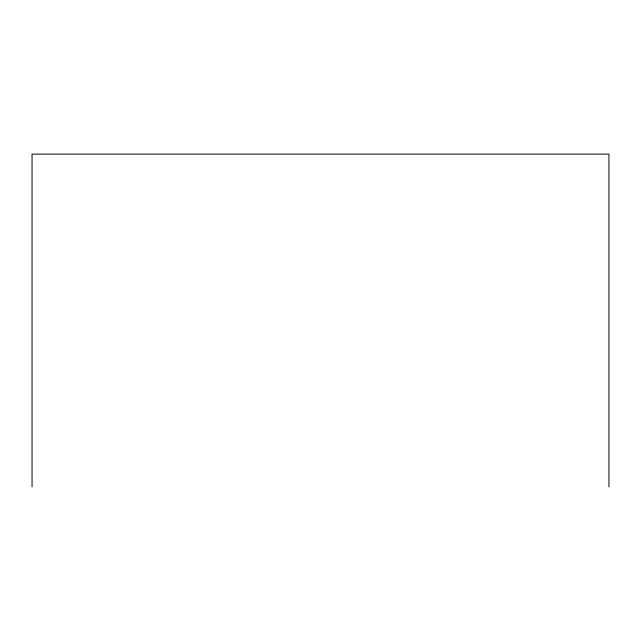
<?xml version="1.0" encoding="UTF-8"?>
<svg xmlns="http://www.w3.org/2000/svg" width="641" height="641" viewBox="0 0 641 641"><rect width="100%" height="100%" fill="white"/><g stroke="black" fill="none" stroke-linecap="round" stroke-linejoin="round"><path stroke-width="0.96" d="M608.95 486.896L608.95 154.104L32.05 154.104L32.05 486.896"/></g></svg>
